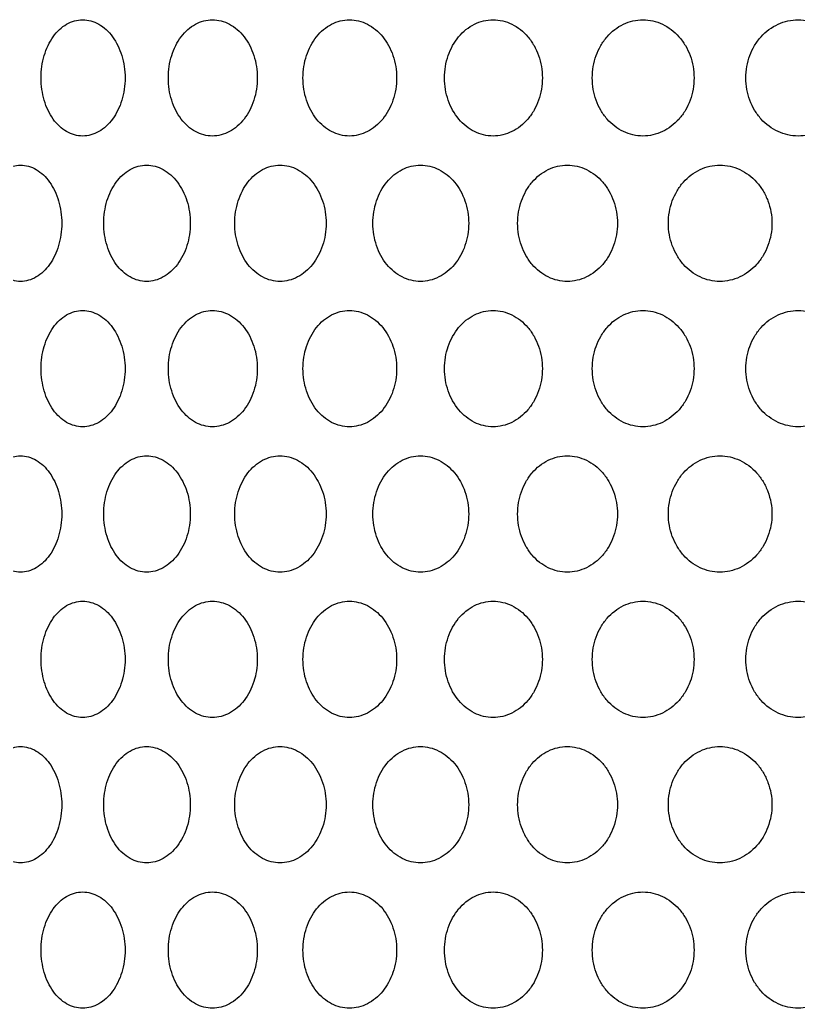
# Model space of a CAD drawing. Header units: millimetres. Extents: x 324 to 7054, y -67 to 2159.
# Drawn here: x 597.1 to 650.6, y 415 to 483 of the extents above; entities that cross this region are included whole.
import ezdxf

# ---------------------------------------------------------------- set-up
doc = ezdxf.new("R2010")
doc.units = ezdxf.units.MM
doc.header["$LTSCALE"] = 153.67
doc.layers.add('02___PRT_ALL_AXES', color=7, linetype='CONTINUOUS')

msp = doc.modelspace()

# ---------------------------------------------------------------- linework, layer by layer
at = {"layer": '02___PRT_ALL_AXES', "linetype": 'Continuous'}
for points in [[(598.53459, 479), (598.53484, 479.26583), (598.57151, 479.78945), (598.73471, 480.54514), (598.99659, 481.23528), (599.46983, 482.04859), (600.26054, 482.7909), (601.39329, 483.10456), (602.53264, 482.79082), (603.34194, 482.05038), (603.83065, 481.2386), (604.10312, 480.54817), (604.27364, 479.79095), (604.31202, 479.2663), (604.31227, 479)], [(607.28864, 479), (607.2889, 479.26583), (607.32785, 479.78945), (607.50117, 480.54514), (607.77925, 481.23528), (608.2816, 482.04859), (609.12055, 482.7909), (610.32126, 483.10456), (611.52775, 482.79082), (612.38394, 482.05038), (612.90073, 481.2386), (613.18878, 480.54817), (613.36903, 479.79095), (613.40958, 479.2663), (613.40985, 479)], [(616.55196, 479), (616.55223, 479.26583), (616.59331, 479.78945), (616.77605, 480.54514), (617.06921, 481.23528), (617.59867, 482.04859), (618.4825, 482.7909), (619.74636, 483.10456), (621.01515, 482.79082), (621.91482, 482.05038), (622.45762, 481.2386), (622.7601, 480.54817), (622.94934, 479.79095), (622.99192, 479.2663), (622.99219, 479)], [(626.28746, 479), (626.28775, 479.26583), (626.33078, 479.78945), (626.52222, 480.54514), (626.82928, 481.23528), (627.38373, 482.04859), (628.3089, 482.7909), (629.63086, 483.10456), (630.95688, 482.79082), (631.89642, 482.05038), (632.46306, 481.2386), (632.77875, 480.54817), (632.97623, 479.79095), (633.02066, 479.2663), (633.02095, 479)], [(636.45618, 479), (636.45648, 479.26583), (636.5013, 479.78945), (636.70067, 480.54514), (637.02041, 481.23528), (637.59762, 482.04859), (638.56043, 482.7909), (639.9352, 483.10456), (641.31313, 482.79082), (642.28878, 482.05038), (642.87699, 481.2386), (643.20464, 480.54817), (643.40957, 479.79095), (643.45567, 479.2663), (643.45597, 479)], [(647.01741, 479), (647.01772, 479.26583), (647.06415, 479.78945), (647.27066, 480.54514), (647.60178, 481.23528), (648.19946, 482.04859), (649.19605, 482.7909), (650.61812, 483.10456), (652.04246, 482.79082), (653.05031, 482.05038), (653.65774, 481.2386), (653.99602, 480.54817), (654.20758, 479.79095), (654.25517, 479.2663), (654.25548, 479)], [(604.31227, 479), (604.31201, 478.73417), (604.27378, 478.21055), (604.10397, 477.45486), (603.8323, 476.76472), (603.34358, 475.95141), (602.53353, 475.2091), (601.39113, 474.89544), (600.26144, 475.20918), (599.47142, 475.94962), (598.99818, 476.7614), (598.73552, 477.45183), (598.57165, 478.20905), (598.53483, 478.7337), (598.53459, 479)], [(613.40985, 479), (613.40958, 478.73417), (613.36918, 478.21055), (613.18968, 477.45486), (612.90247, 476.76472), (612.38568, 475.95141), (611.52869, 475.2091), (610.31897, 474.89544), (609.1215, 475.20918), (608.28329, 475.94962), (607.78094, 476.7614), (607.50204, 477.45183), (607.328, 478.20905), (607.2889, 478.7337), (607.28864, 479)], [(622.99219, 479), (622.99191, 478.73417), (622.9495, 478.21055), (622.76104, 477.45486), (622.45945, 476.76472), (621.91664, 475.95141), (621.01614, 475.2091), (619.74396, 474.89544), (618.48349, 475.20918), (617.60045, 475.94962), (617.07099, 476.7614), (616.77696, 477.45183), (616.59346, 478.20905), (616.55222, 478.7337), (616.55196, 479)], [(633.02095, 479), (633.02065, 478.73417), (632.9764, 478.21055), (632.77973, 477.45486), (632.46497, 476.76472), (631.89832, 475.95141), (630.95792, 475.2091), (629.62835, 474.89544), (628.30994, 475.20918), (627.3856, 475.94962), (626.83115, 476.7614), (626.52318, 477.45183), (626.33094, 478.20905), (626.28774, 478.7337), (626.28746, 479)], [(643.45597, 479), (643.45566, 478.73417), (643.40974, 478.21055), (643.20566, 477.45486), (642.87897, 476.76472), (642.29076, 475.95141), (641.31421, 475.2091), (639.93258, 474.89544), (638.56151, 475.20918), (637.59956, 475.94962), (637.02235, 476.7614), (636.70167, 477.45183), (636.50146, 478.20905), (636.45647, 478.7337), (636.45618, 479)], [(654.25548, 479), (654.25516, 478.73417), (654.20776, 478.21055), (653.99708, 477.45486), (653.65978, 476.76472), (653.05235, 475.95141), (652.04357, 475.2091), (650.61542, 474.89544), (649.19717, 475.20918), (648.20147, 475.94962), (647.60379, 476.7614), (647.27169, 477.45183), (647.06432, 478.20905), (647.01772, 478.7337), (647.01741, 479)], [(594.35958, 469), (594.35982, 469.26583), (594.3953, 469.78945), (594.55318, 470.54514), (594.80658, 471.23528), (595.26453, 472.04859), (596.02993, 472.7909), (597.12697, 473.10456), (598.23103, 472.79082), (599.01565, 472.05038), (599.48958, 471.2386), (599.75385, 470.54817), (599.91926, 469.79095), (599.95648, 469.2663), (599.95672, 469)], [(602.84572, 469), (602.84597, 469.26583), (602.8838, 469.78945), (603.05214, 470.54514), (603.32226, 471.23528), (603.8103, 472.04859), (604.62554, 472.7909), (605.79285, 473.10456), (606.96636, 472.79082), (607.79952, 472.05038), (608.30253, 471.2386), (608.58292, 470.54817), (608.7584, 469.79095), (608.79788, 469.2663), (608.79814, 469)], [(611.85891, 469), (611.85918, 469.26583), (611.89921, 469.78945), (612.07733, 470.54514), (612.36309, 471.23528), (612.87926, 472.04859), (613.74108, 472.7909), (614.97398, 473.10456), (616.21224, 472.79082), (617.09061, 472.05038), (617.62068, 471.2386), (617.91609, 470.54817), (618.10092, 469.79095), (618.14251, 469.2663), (618.14278, 469)], [(621.36308, 469), (621.36336, 469.26583), (621.40543, 469.78945), (621.59262, 470.54514), (621.89288, 471.23528), (622.4351, 472.04859), (623.34006, 472.7909), (624.63362, 473.10456), (625.93167, 472.79082), (626.85173, 472.05038), (627.40674, 471.2386), (627.71597, 470.54817), (627.90943, 469.79095), (627.95296, 469.2663), (627.95324, 469)], [(631.32017, 469), (631.32047, 469.26583), (631.36441, 469.78945), (631.55992, 470.54514), (631.87347, 471.23528), (632.43959, 472.04859), (633.38405, 472.7909), (634.73309, 473.10456), (636.08574, 472.79082), (637.04382, 472.05038), (637.62153, 471.2386), (637.94336, 470.54817), (638.14467, 469.79095), (638.18995, 469.2663), (638.19025, 469)], [(641.69034, 469), (641.69064, 469.26583), (641.73629, 469.78945), (641.93933, 470.54514), (642.26493, 471.23528), (642.85266, 472.04859), (643.83286, 472.7909), (645.23197, 473.10456), (646.63381, 472.79082), (647.62606, 472.05038), (648.22418, 471.2386), (648.55731, 470.54817), (648.76566, 469.79095), (648.81253, 469.2663), (648.81283, 469)], [(599.95672, 469), (599.95647, 468.73417), (599.91939, 468.21055), (599.75467, 467.45486), (599.49118, 466.76472), (599.01724, 465.95141), (598.23189, 465.2091), (597.12488, 464.89544), (596.03079, 465.20918), (595.26608, 465.94962), (594.80811, 466.7614), (594.55397, 467.45183), (594.39543, 468.20905), (594.35981, 468.7337), (594.35958, 469)], [(608.79814, 469), (608.79787, 468.73417), (608.75854, 468.21055), (608.5838, 467.45486), (608.30422, 466.76472), (607.80121, 465.95141), (606.96727, 465.2091), (605.79063, 464.89544), (604.62646, 465.20918), (603.81195, 465.94962), (603.3239, 466.7614), (603.05299, 467.45183), (602.88394, 468.20905), (602.84597, 468.7337), (602.84572, 469)], [(618.14278, 469), (618.1425, 468.73417), (618.10107, 468.21055), (617.917, 467.45486), (617.62246, 466.76472), (617.09239, 465.95141), (616.21321, 465.2091), (614.97164, 464.89544), (613.74205, 465.20918), (612.881, 465.94962), (612.36483, 466.7614), (612.07822, 467.45183), (611.89936, 468.20905), (611.85917, 468.7337), (611.85891, 469)], [(627.95324, 469), (627.95295, 468.73417), (627.90959, 468.21055), (627.71694, 467.45486), (627.4086, 466.76472), (626.8536, 465.95141), (625.93269, 465.2091), (624.63116, 464.89544), (623.34108, 465.20918), (622.43693, 465.94962), (621.8947, 466.7614), (621.59356, 467.45183), (621.40559, 468.20905), (621.36335, 468.7337), (621.36308, 469)], [(638.19025, 469), (638.18995, 468.73417), (638.14484, 468.21055), (637.94436, 467.45486), (637.62348, 466.76472), (637.04576, 465.95141), (636.0868, 465.2091), (634.73053, 464.89544), (633.38511, 465.20918), (632.44149, 465.94962), (631.87538, 466.7614), (631.5609, 467.45183), (631.36458, 468.20905), (631.32046, 468.7337), (631.32017, 469)], [(648.81283, 469), (648.81252, 468.73417), (648.76583, 468.21055), (648.55835, 467.45486), (648.22619, 466.76472), (647.62807, 465.95141), (646.63491, 465.2091), (645.22932, 464.89544), (643.83396, 465.20918), (642.85464, 465.94962), (642.2669, 466.7614), (641.94035, 467.45183), (641.73646, 468.20905), (641.69064, 468.7337), (641.69034, 469)], [(598.53459, 459), (598.53484, 459.26583), (598.57151, 459.78945), (598.73471, 460.54514), (598.99659, 461.23528), (599.46983, 462.04859), (600.26054, 462.7909), (601.39329, 463.10456), (602.53264, 462.79082), (603.34194, 462.05038), (603.83065, 461.2386), (604.10312, 460.54817), (604.27364, 459.79095), (604.31202, 459.2663), (604.31227, 459)], [(607.28864, 459), (607.2889, 459.26583), (607.32785, 459.78945), (607.50117, 460.54514), (607.77925, 461.23528), (608.2816, 462.04859), (609.12055, 462.7909), (610.32126, 463.10456), (611.52775, 462.79082), (612.38394, 462.05038), (612.90073, 461.2386), (613.18878, 460.54817), (613.36903, 459.79095), (613.40958, 459.2663), (613.40985, 459)], [(616.55196, 459), (616.55223, 459.26583), (616.59331, 459.78945), (616.77605, 460.54514), (617.06921, 461.23528), (617.59867, 462.04859), (618.4825, 462.7909), (619.74636, 463.10456), (621.01515, 462.79082), (621.91482, 462.05038), (622.45762, 461.2386), (622.7601, 460.54817), (622.94934, 459.79095), (622.99192, 459.2663), (622.99219, 459)], [(626.28746, 459), (626.28775, 459.26583), (626.33078, 459.78945), (626.52222, 460.54514), (626.82928, 461.23528), (627.38373, 462.04859), (628.3089, 462.7909), (629.63086, 463.10456), (630.95688, 462.79082), (631.89642, 462.05038), (632.46306, 461.2386), (632.77875, 460.54817), (632.97623, 459.79095), (633.02066, 459.2663), (633.02095, 459)], [(636.45618, 459), (636.45648, 459.26583), (636.5013, 459.78945), (636.70067, 460.54514), (637.02041, 461.23528), (637.59762, 462.04859), (638.56043, 462.7909), (639.9352, 463.10456), (641.31313, 462.79082), (642.28878, 462.05038), (642.87699, 461.2386), (643.20464, 460.54817), (643.40957, 459.79095), (643.45567, 459.2663), (643.45597, 459)], [(647.01741, 459), (647.01772, 459.26583), (647.06415, 459.78945), (647.27066, 460.54514), (647.60178, 461.23528), (648.19946, 462.04859), (649.19605, 462.7909), (650.61812, 463.10456), (652.04246, 462.79082), (653.05031, 462.05038), (653.65774, 461.2386), (653.99602, 460.54817), (654.20758, 459.79095), (654.25517, 459.2663), (654.25548, 459)], [(604.31227, 459), (604.31201, 458.73417), (604.27378, 458.21055), (604.10397, 457.45486), (603.8323, 456.76472), (603.34358, 455.95141), (602.53353, 455.2091), (601.39113, 454.89544), (600.26144, 455.20918), (599.47142, 455.94962), (598.99818, 456.7614), (598.73552, 457.45183), (598.57165, 458.20905), (598.53483, 458.7337), (598.53459, 459)], [(613.40985, 459), (613.40958, 458.73417), (613.36918, 458.21055), (613.18968, 457.45486), (612.90247, 456.76472), (612.38568, 455.95141), (611.52869, 455.2091), (610.31897, 454.89544), (609.1215, 455.20918), (608.28329, 455.94962), (607.78094, 456.7614), (607.50204, 457.45183), (607.328, 458.20905), (607.2889, 458.7337), (607.28864, 459)], [(622.99219, 459), (622.99191, 458.73417), (622.9495, 458.21055), (622.76104, 457.45486), (622.45945, 456.76472), (621.91664, 455.95141), (621.01614, 455.2091), (619.74396, 454.89544), (618.48349, 455.20918), (617.60045, 455.94962), (617.07099, 456.7614), (616.77696, 457.45183), (616.59346, 458.20905), (616.55222, 458.7337), (616.55196, 459)], [(633.02095, 459), (633.02065, 458.73417), (632.9764, 458.21055), (632.77973, 457.45486), (632.46497, 456.76472), (631.89832, 455.95141), (630.95792, 455.2091), (629.62835, 454.89544), (628.30994, 455.20918), (627.3856, 455.94962), (626.83115, 456.7614), (626.52318, 457.45183), (626.33094, 458.20905), (626.28774, 458.7337), (626.28746, 459)], [(643.45597, 459), (643.45566, 458.73417), (643.40974, 458.21055), (643.20566, 457.45486), (642.87897, 456.76472), (642.29076, 455.95141), (641.31421, 455.2091), (639.93258, 454.89544), (638.56151, 455.20918), (637.59956, 455.94962), (637.02235, 456.7614), (636.70167, 457.45183), (636.50146, 458.20905), (636.45647, 458.7337), (636.45618, 459)], [(654.25548, 459), (654.25516, 458.73417), (654.20776, 458.21055), (653.99708, 457.45486), (653.65978, 456.76472), (653.05235, 455.95141), (652.04357, 455.2091), (650.61542, 454.89544), (649.19717, 455.20918), (648.20147, 455.94962), (647.60379, 456.7614), (647.27169, 457.45183), (647.06432, 458.20905), (647.01772, 458.7337), (647.01741, 459)], [(594.35958, 449), (594.35982, 449.26583), (594.3953, 449.78945), (594.55318, 450.54514), (594.80658, 451.23528), (595.26453, 452.04859), (596.02993, 452.7909), (597.12697, 453.10456), (598.23103, 452.79082), (599.01565, 452.05038), (599.48958, 451.2386), (599.75385, 450.54817), (599.91926, 449.79095), (599.95648, 449.2663), (599.95672, 449)], [(602.84572, 449), (602.84597, 449.26583), (602.8838, 449.78945), (603.05214, 450.54514), (603.32226, 451.23528), (603.8103, 452.04859), (604.62554, 452.7909), (605.79285, 453.10456), (606.96636, 452.79082), (607.79952, 452.05038), (608.30253, 451.2386), (608.58292, 450.54817), (608.7584, 449.79095), (608.79788, 449.2663), (608.79814, 449)], [(611.85891, 449), (611.85918, 449.26583), (611.89921, 449.78945), (612.07733, 450.54514), (612.36309, 451.23528), (612.87926, 452.04859), (613.74108, 452.7909), (614.97398, 453.10456), (616.21224, 452.79082), (617.09061, 452.05038), (617.62068, 451.2386), (617.91609, 450.54817), (618.10092, 449.79095), (618.14251, 449.2663), (618.14278, 449)], [(621.36308, 449), (621.36336, 449.26583), (621.40543, 449.78945), (621.59262, 450.54514), (621.89288, 451.23528), (622.4351, 452.04859), (623.34006, 452.7909), (624.63362, 453.10456), (625.93167, 452.79082), (626.85173, 452.05038), (627.40674, 451.2386), (627.71597, 450.54817), (627.90943, 449.79095), (627.95296, 449.2663), (627.95324, 449)], [(631.32017, 449), (631.32047, 449.26583), (631.36441, 449.78945), (631.55992, 450.54514), (631.87347, 451.23528), (632.43959, 452.04859), (633.38405, 452.7909), (634.73309, 453.10456), (636.08574, 452.79082), (637.04382, 452.05038), (637.62153, 451.2386), (637.94336, 450.54817), (638.14467, 449.79095), (638.18995, 449.2663), (638.19025, 449)], [(641.69034, 449), (641.69064, 449.26583), (641.73629, 449.78945), (641.93933, 450.54514), (642.26493, 451.23528), (642.85266, 452.04859), (643.83286, 452.7909), (645.23197, 453.10456), (646.63381, 452.79082), (647.62606, 452.05038), (648.22418, 451.2386), (648.55731, 450.54817), (648.76566, 449.79095), (648.81253, 449.2663), (648.81283, 449)], [(599.95672, 449), (599.95647, 448.73417), (599.91939, 448.21055), (599.75467, 447.45486), (599.49118, 446.76472), (599.01724, 445.95141), (598.23189, 445.2091), (597.12488, 444.89544), (596.03079, 445.20918), (595.26608, 445.94962), (594.80811, 446.7614), (594.55397, 447.45183), (594.39543, 448.20905), (594.35981, 448.7337), (594.35958, 449)], [(608.79814, 449), (608.79787, 448.73417), (608.75854, 448.21055), (608.5838, 447.45486), (608.30422, 446.76472), (607.80121, 445.95141), (606.96727, 445.2091), (605.79063, 444.89544), (604.62646, 445.20918), (603.81195, 445.94962), (603.3239, 446.7614), (603.05299, 447.45183), (602.88394, 448.20905), (602.84597, 448.7337), (602.84572, 449)], [(618.14278, 449), (618.1425, 448.73417), (618.10107, 448.21055), (617.917, 447.45486), (617.62246, 446.76472), (617.09239, 445.95141), (616.21321, 445.2091), (614.97164, 444.89544), (613.74205, 445.20918), (612.881, 445.94962), (612.36483, 446.7614), (612.07822, 447.45183), (611.89936, 448.20905), (611.85917, 448.7337), (611.85891, 449)], [(627.95324, 449), (627.95295, 448.73417), (627.90959, 448.21055), (627.71694, 447.45486), (627.4086, 446.76472), (626.8536, 445.95141), (625.93269, 445.2091), (624.63116, 444.89544), (623.34108, 445.20918), (622.43693, 445.94962), (621.8947, 446.7614), (621.59356, 447.45183), (621.40559, 448.20905), (621.36335, 448.7337), (621.36308, 449)], [(638.19025, 449), (638.18995, 448.73417), (638.14484, 448.21055), (637.94436, 447.45486), (637.62348, 446.76472), (637.04576, 445.95141), (636.0868, 445.2091), (634.73053, 444.89544), (633.38511, 445.20918), (632.44149, 445.94962), (631.87538, 446.7614), (631.5609, 447.45183), (631.36458, 448.20905), (631.32046, 448.7337), (631.32017, 449)], [(648.81283, 449), (648.81252, 448.73417), (648.76583, 448.21055), (648.55835, 447.45486), (648.22619, 446.76472), (647.62807, 445.95141), (646.63491, 445.2091), (645.22932, 444.89544), (643.83396, 445.20918), (642.85464, 445.94962), (642.2669, 446.7614), (641.94035, 447.45183), (641.73646, 448.20905), (641.69064, 448.7337), (641.69034, 449)], [(598.53459, 439), (598.53484, 439.26583), (598.57151, 439.78945), (598.73471, 440.54514), (598.99659, 441.23528), (599.46983, 442.04859), (600.26054, 442.7909), (601.39329, 443.10456), (602.53264, 442.79082), (603.34194, 442.05038), (603.83065, 441.2386), (604.10312, 440.54817), (604.27364, 439.79095), (604.31202, 439.2663), (604.31227, 439)], [(607.28864, 439), (607.2889, 439.26583), (607.32785, 439.78945), (607.50117, 440.54514), (607.77925, 441.23528), (608.2816, 442.04859), (609.12055, 442.7909), (610.32126, 443.10456), (611.52775, 442.79082), (612.38394, 442.05038), (612.90073, 441.2386), (613.18878, 440.54817), (613.36903, 439.79095), (613.40958, 439.2663), (613.40985, 439)], [(616.55196, 439), (616.55223, 439.26583), (616.59331, 439.78945), (616.77605, 440.54514), (617.06921, 441.23528), (617.59867, 442.04859), (618.4825, 442.7909), (619.74636, 443.10456), (621.01515, 442.79082), (621.91482, 442.05038), (622.45762, 441.2386), (622.7601, 440.54817), (622.94934, 439.79095), (622.99192, 439.2663), (622.99219, 439)], [(626.28746, 439), (626.28775, 439.26583), (626.33078, 439.78945), (626.52222, 440.54514), (626.82928, 441.23528), (627.38373, 442.04859), (628.3089, 442.7909), (629.63086, 443.10456), (630.95688, 442.79082), (631.89642, 442.05038), (632.46306, 441.2386), (632.77875, 440.54817), (632.97623, 439.79095), (633.02066, 439.2663), (633.02095, 439)], [(636.45618, 439), (636.45648, 439.26583), (636.5013, 439.78945), (636.70067, 440.54514), (637.02041, 441.23528), (637.59762, 442.04859), (638.56043, 442.7909), (639.9352, 443.10456), (641.31313, 442.79082), (642.28878, 442.05038), (642.87699, 441.2386), (643.20464, 440.54817), (643.40957, 439.79095), (643.45567, 439.2663), (643.45597, 439)], [(647.01741, 439), (647.01772, 439.26583), (647.06415, 439.78945), (647.27066, 440.54514), (647.60178, 441.23528), (648.19946, 442.04859), (649.19605, 442.7909), (650.61812, 443.10456), (652.04246, 442.79082), (653.05031, 442.05038), (653.65774, 441.2386), (653.99602, 440.54817), (654.20758, 439.79095), (654.25517, 439.2663), (654.25548, 439)], [(604.31227, 439), (604.31201, 438.73417), (604.27378, 438.21055), (604.10397, 437.45486), (603.8323, 436.76472), (603.34358, 435.95141), (602.53353, 435.2091), (601.39113, 434.89544), (600.26144, 435.20918), (599.47142, 435.94962), (598.99818, 436.7614), (598.73552, 437.45183), (598.57165, 438.20905), (598.53483, 438.7337), (598.53459, 439)], [(613.40985, 439), (613.40958, 438.73417), (613.36918, 438.21055), (613.18968, 437.45486), (612.90247, 436.76472), (612.38568, 435.95141), (611.52869, 435.2091), (610.31897, 434.89544), (609.1215, 435.20918), (608.28329, 435.94962), (607.78094, 436.7614), (607.50204, 437.45183), (607.328, 438.20905), (607.2889, 438.7337), (607.28864, 439)], [(622.99219, 439), (622.99191, 438.73417), (622.9495, 438.21055), (622.76104, 437.45486), (622.45945, 436.76472), (621.91664, 435.95141), (621.01614, 435.2091), (619.74396, 434.89544), (618.48349, 435.20918), (617.60045, 435.94962), (617.07099, 436.7614), (616.77696, 437.45183), (616.59346, 438.20905), (616.55222, 438.7337), (616.55196, 439)], [(633.02095, 439), (633.02065, 438.73417), (632.9764, 438.21055), (632.77973, 437.45486), (632.46497, 436.76472), (631.89832, 435.95141), (630.95792, 435.2091), (629.62835, 434.89544), (628.30994, 435.20918), (627.3856, 435.94962), (626.83115, 436.7614), (626.52318, 437.45183), (626.33094, 438.20905), (626.28774, 438.7337), (626.28746, 439)], [(643.45597, 439), (643.45566, 438.73417), (643.40974, 438.21055), (643.20566, 437.45486), (642.87897, 436.76472), (642.29076, 435.95141), (641.31421, 435.2091), (639.93258, 434.89544), (638.56151, 435.20918), (637.59956, 435.94962), (637.02235, 436.7614), (636.70167, 437.45183), (636.50146, 438.20905), (636.45647, 438.7337), (636.45618, 439)], [(654.25548, 439), (654.25516, 438.73417), (654.20776, 438.21055), (653.99708, 437.45486), (653.65978, 436.76472), (653.05235, 435.95141), (652.04357, 435.2091), (650.61542, 434.89544), (649.19717, 435.20918), (648.20147, 435.94962), (647.60379, 436.7614), (647.27169, 437.45183), (647.06432, 438.20905), (647.01772, 438.7337), (647.01741, 439)], [(594.35958, 429), (594.35982, 429.26583), (594.3953, 429.78945), (594.55318, 430.54514), (594.80658, 431.23528), (595.26453, 432.04859), (596.02993, 432.7909), (597.12697, 433.10456), (598.23103, 432.79082), (599.01565, 432.05038), (599.48958, 431.2386), (599.75385, 430.54817), (599.91926, 429.79095), (599.95648, 429.2663), (599.95672, 429)], [(602.84572, 429), (602.84597, 429.26583), (602.8838, 429.78945), (603.05214, 430.54514), (603.32226, 431.23528), (603.8103, 432.04859), (604.62554, 432.7909), (605.79285, 433.10456), (606.96636, 432.79082), (607.79952, 432.05038), (608.30253, 431.2386), (608.58292, 430.54817), (608.7584, 429.79095), (608.79788, 429.2663), (608.79814, 429)], [(611.85891, 429), (611.85918, 429.26583), (611.89921, 429.78945), (612.07733, 430.54514), (612.36309, 431.23528), (612.87926, 432.04859), (613.74108, 432.7909), (614.97398, 433.10456), (616.21224, 432.79082), (617.09061, 432.05038), (617.62068, 431.2386), (617.91609, 430.54817), (618.10092, 429.79095), (618.14251, 429.2663), (618.14278, 429)], [(621.36308, 429), (621.36336, 429.26583), (621.40543, 429.78945), (621.59262, 430.54514), (621.89288, 431.23528), (622.4351, 432.04859), (623.34006, 432.7909), (624.63362, 433.10456), (625.93167, 432.79082), (626.85173, 432.05038), (627.40674, 431.2386), (627.71597, 430.54817), (627.90943, 429.79095), (627.95296, 429.2663), (627.95324, 429)], [(631.32017, 429), (631.32047, 429.26583), (631.36441, 429.78945), (631.55992, 430.54514), (631.87347, 431.23528), (632.43959, 432.04859), (633.38405, 432.7909), (634.73309, 433.10456), (636.08574, 432.79082), (637.04382, 432.05038), (637.62153, 431.2386), (637.94336, 430.54817), (638.14467, 429.79095), (638.18995, 429.2663), (638.19025, 429)], [(641.69034, 429), (641.69064, 429.26583), (641.73629, 429.78945), (641.93933, 430.54514), (642.26493, 431.23528), (642.85266, 432.04859), (643.83286, 432.7909), (645.23197, 433.10456), (646.63381, 432.79082), (647.62606, 432.05038), (648.22418, 431.2386), (648.55731, 430.54817), (648.76566, 429.79095), (648.81253, 429.2663), (648.81283, 429)], [(599.95672, 429), (599.95647, 428.73417), (599.91939, 428.21055), (599.75467, 427.45486), (599.49118, 426.76472), (599.01724, 425.95141), (598.23189, 425.2091), (597.12488, 424.89544), (596.03079, 425.20918), (595.26608, 425.94962), (594.80811, 426.7614), (594.55397, 427.45183), (594.39543, 428.20905), (594.35981, 428.7337), (594.35958, 429)], [(608.79814, 429), (608.79787, 428.73417), (608.75854, 428.21055), (608.5838, 427.45486), (608.30422, 426.76472), (607.80121, 425.95141), (606.96727, 425.2091), (605.79063, 424.89544), (604.62646, 425.20918), (603.81195, 425.94962), (603.3239, 426.7614), (603.05299, 427.45183), (602.88394, 428.20905), (602.84597, 428.7337), (602.84572, 429)], [(618.14278, 429), (618.1425, 428.73417), (618.10107, 428.21055), (617.917, 427.45486), (617.62246, 426.76472), (617.09239, 425.95141), (616.21321, 425.2091), (614.97164, 424.89544), (613.74205, 425.20918), (612.881, 425.94962), (612.36483, 426.7614), (612.07822, 427.45183), (611.89936, 428.20905), (611.85917, 428.7337), (611.85891, 429)], [(627.95324, 429), (627.95295, 428.73417), (627.90959, 428.21055), (627.71694, 427.45486), (627.4086, 426.76472), (626.8536, 425.95141), (625.93269, 425.2091), (624.63116, 424.89544), (623.34108, 425.20918), (622.43693, 425.94962), (621.8947, 426.7614), (621.59356, 427.45183), (621.40559, 428.20905), (621.36335, 428.7337), (621.36308, 429)], [(638.19025, 429), (638.18995, 428.73417), (638.14484, 428.21055), (637.94436, 427.45486), (637.62348, 426.76472), (637.04576, 425.95141), (636.0868, 425.2091), (634.73053, 424.89544), (633.38511, 425.20918), (632.44149, 425.94962), (631.87538, 426.7614), (631.5609, 427.45183), (631.36458, 428.20905), (631.32046, 428.7337), (631.32017, 429)], [(648.81283, 429), (648.81252, 428.73417), (648.76583, 428.21055), (648.55835, 427.45486), (648.22619, 426.76472), (647.62807, 425.95141), (646.63491, 425.2091), (645.22932, 424.89544), (643.83396, 425.20918), (642.85464, 425.94962), (642.2669, 426.7614), (641.94035, 427.45183), (641.73646, 428.20905), (641.69064, 428.7337), (641.69034, 429)], [(598.53459, 419), (598.53484, 419.26583), (598.57151, 419.78945), (598.73471, 420.54514), (598.99659, 421.23528), (599.46983, 422.04859), (600.26054, 422.7909), (601.39329, 423.10456), (602.53264, 422.79082), (603.34194, 422.05038), (603.83065, 421.2386), (604.10312, 420.54817), (604.27364, 419.79095), (604.31202, 419.2663), (604.31227, 419)], [(607.28864, 419), (607.2889, 419.26583), (607.32785, 419.78945), (607.50117, 420.54514), (607.77925, 421.23528), (608.2816, 422.04859), (609.12055, 422.7909), (610.32126, 423.10456), (611.52775, 422.79082), (612.38394, 422.05038), (612.90073, 421.2386), (613.18878, 420.54817), (613.36903, 419.79095), (613.40958, 419.2663), (613.40985, 419)], [(616.55196, 419), (616.55223, 419.26583), (616.59331, 419.78945), (616.77605, 420.54514), (617.06921, 421.23528), (617.59867, 422.04859), (618.4825, 422.7909), (619.74636, 423.10456), (621.01515, 422.79082), (621.91482, 422.05038), (622.45762, 421.2386), (622.7601, 420.54817), (622.94934, 419.79095), (622.99192, 419.2663), (622.99219, 419)], [(626.28746, 419), (626.28775, 419.26583), (626.33078, 419.78945), (626.52222, 420.54514), (626.82928, 421.23528), (627.38373, 422.04859), (628.3089, 422.7909), (629.63086, 423.10456), (630.95688, 422.79082), (631.89642, 422.05038), (632.46306, 421.2386), (632.77875, 420.54817), (632.97623, 419.79095), (633.02066, 419.2663), (633.02095, 419)], [(636.45618, 419), (636.45648, 419.26583), (636.5013, 419.78945), (636.70067, 420.54514), (637.02041, 421.23528), (637.59762, 422.04859), (638.56043, 422.7909), (639.9352, 423.10456), (641.31313, 422.79082), (642.28878, 422.05038), (642.87699, 421.2386), (643.20464, 420.54817), (643.40957, 419.79095), (643.45567, 419.2663), (643.45597, 419)], [(647.01741, 419), (647.01772, 419.26583), (647.06415, 419.78945), (647.27066, 420.54514), (647.60178, 421.23528), (648.19946, 422.04859), (649.19605, 422.7909), (650.61812, 423.10456), (652.04246, 422.79082), (653.05031, 422.05038), (653.65774, 421.2386), (653.99602, 420.54817), (654.20758, 419.79095), (654.25517, 419.2663), (654.25548, 419)], [(604.31227, 419), (604.31201, 418.73417), (604.27378, 418.21055), (604.10397, 417.45486), (603.8323, 416.76472), (603.34358, 415.95141), (602.53353, 415.2091), (601.39113, 414.89544), (600.26144, 415.20918), (599.47142, 415.94962), (598.99818, 416.7614), (598.73552, 417.45183), (598.57165, 418.20905), (598.53483, 418.7337), (598.53459, 419)], [(613.40985, 419), (613.40958, 418.73417), (613.36918, 418.21055), (613.18968, 417.45486), (612.90247, 416.76472), (612.38568, 415.95141), (611.52869, 415.2091), (610.31897, 414.89544), (609.1215, 415.20918), (608.28329, 415.94962), (607.78094, 416.7614), (607.50204, 417.45183), (607.328, 418.20905), (607.2889, 418.7337), (607.28864, 419)], [(622.99219, 419), (622.99191, 418.73417), (622.9495, 418.21055), (622.76104, 417.45486), (622.45945, 416.76472), (621.91664, 415.95141), (621.01614, 415.2091), (619.74396, 414.89544), (618.48349, 415.20918), (617.60045, 415.94962), (617.07099, 416.7614), (616.77696, 417.45183), (616.59346, 418.20905), (616.55222, 418.7337), (616.55196, 419)], [(633.02095, 419), (633.02065, 418.73417), (632.9764, 418.21055), (632.77973, 417.45486), (632.46497, 416.76472), (631.89832, 415.95141), (630.95792, 415.2091), (629.62835, 414.89544), (628.30994, 415.20918), (627.3856, 415.94962), (626.83115, 416.7614), (626.52318, 417.45183), (626.33094, 418.20905), (626.28774, 418.7337), (626.28746, 419)], [(643.45597, 419), (643.45566, 418.73417), (643.40974, 418.21055), (643.20566, 417.45486), (642.87897, 416.76472), (642.29076, 415.95141), (641.31421, 415.2091), (639.93258, 414.89544), (638.56151, 415.20918), (637.59956, 415.94962), (637.02235, 416.7614), (636.70167, 417.45183), (636.50146, 418.20905), (636.45647, 418.7337), (636.45618, 419)], [(654.25548, 419), (654.25516, 418.73417), (654.20776, 418.21055), (653.99708, 417.45486), (653.65978, 416.76472), (653.05235, 415.95141), (652.04357, 415.2091), (650.61542, 414.89544), (649.19717, 415.20918), (648.20147, 415.94962), (647.60379, 416.7614), (647.27169, 417.45183), (647.06432, 418.20905), (647.01772, 418.7337), (647.01741, 419)]]:
    msp.add_open_spline(points, degree=3, knots=[0, 0, 0, 0, 0.0625, 0.125, 0.1875, 0.25, 0.375, 0.5, 0.625, 0.75, 0.8125, 0.875, 0.9375, 1, 1, 1, 1], dxfattribs=at)

doc.saveas('drawing.dxf')
